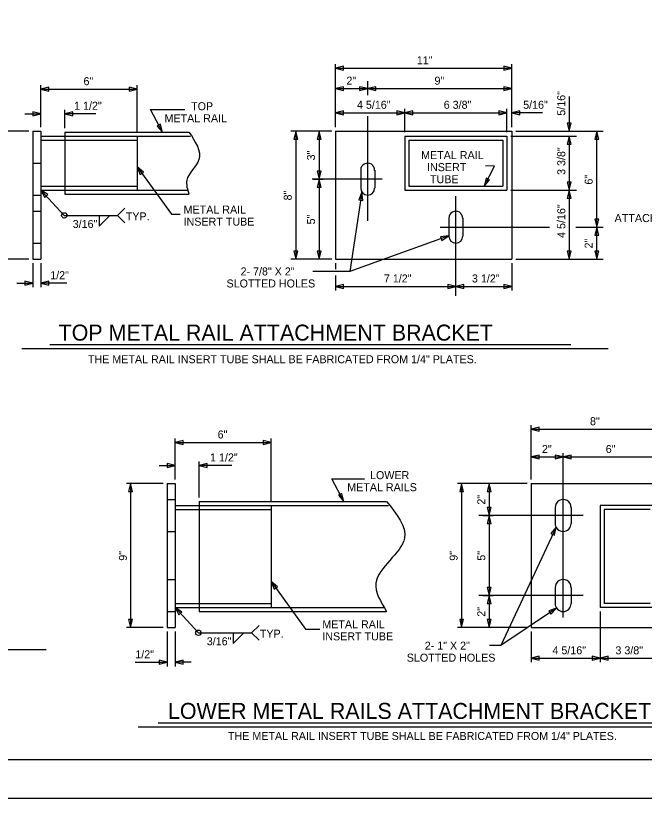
# Model space of a CAD drawing. Extents: x 0 to 41.5, y 0 to 50.3.
# Drawn here: x 10.12 to 19.94, y 0 to 12.22 of the extents above; entities that cross this region are included whole.
import ezdxf

# ---------------------------------------------------------------- set-up
doc = ezdxf.new("R2010")
doc.units = 0
for name, color, linetype in [('Arrowhead Terminators CELL', 7, 'Continuous'), ('Dimension Lines', 7, 'Continuous'), ('Mis Center Lines', 7, 'Continuous'), ('Plan Sheet CELL', 7, 'Continuous'), ('Plot Shape', 7, 'Continuous'), ('Structural Steel Lines', 7, 'Continuous'), ('Sub End Bent Cap Lines CELL', 7, 'Continuous'), ('Subtitle Text', 7, 'Continuous'), ('Text', 7, 'Continuous'), ('Title Text', 7, 'Continuous')]:
    doc.layers.add(name, color=color, linetype=linetype)

# ---------------------------------------------------------------- blocks, each defined once
blk = doc.blocks.new('AH')
at = {"layer": 'Sub End Bent Cap Lines CELL'}
blk.add_lwpolyline([(0, 0), (-1.25, 0.31), (-1.25, -0.31)], close=True, dxfattribs=at)

msp = doc.modelspace()

# ---------------------------------------------------------------- linework, layer by layer
at = {"layer": 'Arrowhead Terminators CELL'}
for points in [[(12.419, 10.403), (12.387, 10.528), (12.332, 10.498)], [(12.419, 10.403), (12.387, 10.528), (12.332, 10.498)], [(12.019, 9.859), (12.068, 9.74), (12.118, 9.776)], [(12.019, 9.859), (12.068, 9.74), (12.118, 9.776)], [(17.438, 9.559), (17.522, 9.656), (17.466, 9.684)], [(17.438, 9.559), (17.522, 9.656), (17.466, 9.684)], [(10.519, 9.496), (10.581, 9.383), (10.627, 9.426)], [(10.519, 9.496), (10.581, 9.383), (10.627, 9.426)], [(15.529, 9.465), (15.48, 9.346), (15.542, 9.337)], [(15.529, 9.465), (15.48, 9.346), (15.542, 9.337)], [(19.194, 8.918), (19.163, 8.793), (19.225, 8.793)], [(16.885, 8.783), (16.757, 8.769), (16.778, 8.711)], [(16.885, 8.783), (16.757, 8.769), (16.778, 8.711)], [(15.119, 7.992), (15.244, 7.961), (15.244, 8.024)], [(15.248, 4.636), (15.217, 4.761), (15.162, 4.732)], [(15.248, 4.636), (15.217, 4.761), (15.162, 4.732)], [(18.559, 4.236), (18.478, 4.136), (18.534, 4.11)], [(18.559, 4.236), (18.478, 4.136), (18.534, 4.11)], [(14.112, 3.384), (14.16, 3.264), (14.211, 3.301)], [(14.112, 3.384), (14.16, 3.264), (14.211, 3.301)], [(12.612, 2.98), (12.674, 2.867), (12.72, 2.909)], [(12.612, 2.98), (12.674, 2.867), (12.72, 2.909)], [(18.567, 2.972), (18.445, 2.929), (18.48, 2.877)], [(18.567, 2.972), (18.445, 2.929), (18.48, 2.877)]]:
    msp.add_lwpolyline(points, close=True, dxfattribs=at)
at = {"layer": 'Dimension Lines'}
for p, q in [((15.119, 10.481), (15.119, 11.462)), ((15.119, 11.399), (17.869, 11.399)), ((17.869, 10.481), (17.869, 11.462)), ((10.519, 10.481), (10.519, 11.135)), ((12.019, 10.403), (12.019, 11.135)), ((15.119, 10.481), (15.119, 11.143)), ((15.619, 11.072), (15.619, 11.143)), ((17.869, 10.481), (17.869, 11.143)), ((10.519, 11.073), (12.019, 11.073)), ((15.119, 11.081), (15.619, 11.081)), ((15.619, 11.081), (17.869, 11.081)), ((18.766, 10.96), (18.766, 10.418)), ((15.119, 10.481), (15.119, 10.767)), ((16.197, 10.403), (16.197, 10.767)), ((17.791, 10.403), (17.791, 10.767)), ((10.269, 10.69), (10.519, 10.69)), ((10.519, 10.481), (10.519, 10.752)), ((10.894, 10.465), (10.894, 10.752)), ((11.377, 10.69), (10.894, 10.69)), ((15.119, 10.704), (16.197, 10.704)), ((16.197, 10.704), (17.791, 10.704)), ((18.347, 10.704), (17.869, 10.704)), ((10.332, 10.418), (9.874, 10.418)), ((15.057, 10.418), (14.42, 10.418)), ((14.496, 10.418), (14.496, 8.418)), ((15.057, 10.418), (14.526, 10.418)), ((14.86, 10.418), (14.86, 9.668)), ((17.932, 10.418), (19.292, 10.418)), ((19.194, 8.918), (19.194, 10.418)), ((17.854, 10.34), (18.878, 10.34)), ((18.766, 10.34), (18.766, 9.496)), ((14.771, 9.668), (14.922, 9.668)), ((14.86, 9.668), (14.86, 8.418)), ((15.529, 9.465), (15.343, 8.224)), ((17.854, 9.496), (18.878, 9.496)), ((18.766, 9.496), (18.766, 8.418)), ((11.715, 9.102), (11.83, 9.217)), ((11.429, 9.102), (11.429, 8.936)), ((11.429, 8.936), (11.595, 9.102)), ((11.715, 9.102), (11.83, 8.987)), ((19.194, 8.418), (19.194, 8.918)), ((10.332, 8.418), (9.874, 8.418)), ((10.394, 8.356), (10.394, 7.981)), ((10.519, 8.356), (10.519, 7.981)), ((15.057, 8.418), (14.42, 8.418)), ((15.057, 8.418), (14.526, 8.418)), ((15.119, 8.356), (15.119, 8.261)), ((17.869, 8.356), (17.869, 7.93)), ((17.932, 8.418), (19.039, 8.418)), ((17.932, 8.418), (19.292, 8.418)), ((15.119, 8.165), (15.119, 7.93)), ((10.144, 8.044), (10.394, 8.044)), ((10.921, 8.044), (10.519, 8.044)), ((15.119, 7.992), (16.994, 7.992)), ((16.994, 7.907), (16.994, 8.055)), ((16.994, 7.992), (17.869, 7.992)), ((18.17, 4.98), (18.17, 5.826)), ((18.17, 5.763), (20.17, 5.763)), ((12.612, 4.98), (12.612, 5.619)), ((12.612, 5.556), (14.112, 5.556)), ((14.112, 4.636), (14.112, 5.619)), ((18.67, 5.063), (18.67, 5.392)), ((12.987, 4.698), (12.987, 5.261)), ((18.17, 5.33), (18.67, 5.33)), ((18.67, 5.33), (20.17, 5.33)), ((12.362, 5.199), (12.612, 5.199)), ((13.499, 5.199), (12.987, 5.199)), ((12.425, 4.917), (11.853, 4.917)), ((11.916, 4.917), (11.916, 2.667)), ((18.108, 4.917), (17.023, 4.917)), ((17.086, 4.917), (17.086, 2.667)), ((17.517, 4.917), (17.517, 4.417)), ((17.415, 4.417), (17.58, 4.417)), ((17.517, 4.417), (17.517, 3.167)), ((17.415, 3.167), (17.58, 3.167)), ((17.517, 3.167), (17.517, 2.667)), ((19.248, 2.917), (19.248, 2.124)), ((13.808, 2.585), (13.923, 2.701)), ((12.425, 2.667), (11.853, 2.667)), ((12.487, 2.605), (12.487, 2.061)), ((12.612, 2.605), (12.612, 2.061)), ((13.522, 2.585), (13.522, 2.419)), ((13.522, 2.419), (13.688, 2.585)), ((13.808, 2.585), (13.923, 2.47)), ((18.108, 2.667), (17.023, 2.667)), ((18.17, 2.605), (18.17, 2.124)), ((11.992, 2.124), (12.487, 2.124)), ((12.862, 2.124), (12.612, 2.124)), ((18.17, 2.187), (19.248, 2.187)), ((19.248, 2.187), (20.092, 2.187))]:
    msp.add_line(p, q, dxfattribs=at)
for points in [[(12.419, 10.403), (12.23, 10.755), (12.767, 10.755)], [(12.019, 9.859), (12.558, 9.119), (12.691, 9.119)], [(17.438, 9.559), (17.597, 9.872), (17.459, 9.874)], [(10.519, 9.496), (10.884, 9.102), (11.715, 9.102)], [(16.885, 8.783), (15.343, 8.224), (14.763, 8.224)], [(15.248, 4.636), (15.06, 4.989), (15.571, 4.989)], [(18.559, 4.236), (17.697, 2.387), (17.522, 2.387)], [(14.112, 3.384), (14.651, 2.643), (14.872, 2.643)], [(12.612, 2.98), (12.977, 2.585), (13.808, 2.585)], [(18.567, 2.972), (17.697, 2.387), (17.522, 2.387)]]:
    msp.add_lwpolyline(points, dxfattribs=at)
for centre in [(10.884, 9.102), (12.977, 2.585)]:
    msp.add_circle(centre, 0.0417, dxfattribs=at)
at = {"layer": 'Mis Center Lines'}
for p, q in [((15.619, 10.977), (15.619, 11.198)), ((15.619, 9.016), (15.619, 10.652)), ((15.847, 9.668), (14.752, 9.668)), ((16.994, 7.845), (16.994, 9.4)), ((16.748, 8.918), (18.457, 8.918)), ((18.869, 8.918), (19.292, 8.918)), ((18.67, 2.823), (18.67, 5.392)), ((18.981, 4.417), (17.353, 4.417)), ((18.981, 3.167), (17.353, 3.167))]:
    msp.add_line(p, q, dxfattribs=at)
at = {"layer": 'Plan Sheet CELL'}
msp.add_line((1.054, 0.606), (33.054, 0.606), dxfattribs=at)
at = {"layer": 'Plot Shape'}
msp.add_lwpolyline([(0, 22), (33.063, 22), (33.063, 0), (0, 0)], close=True, dxfattribs=at)
at = {"layer": 'Structural Steel Lines'}
for p, q in [((10.394, 10.418), (10.394, 8.418)), ((10.394, 10.418), (10.519, 10.418)), ((10.519, 10.418), (10.519, 8.418)), ((10.894, 10.403), (10.894, 9.434)), ((10.894, 10.403), (12.83, 10.403)), ((15.119, 10.418), (17.869, 10.418)), ((15.119, 10.418), (15.119, 8.418)), ((17.869, 10.418), (17.869, 8.418)), ((10.519, 10.34), (12.019, 10.34)), ((10.519, 10.278), (12.019, 10.278)), ((12.019, 10.34), (12.019, 9.496)), ((12.019, 10.34), (12.852, 10.34)), ((16.197, 10.34), (17.791, 10.34)), ((16.197, 10.34), (16.197, 9.496)), ((16.26, 10.278), (17.729, 10.278)), ((16.26, 10.278), (16.26, 9.559)), ((17.729, 10.278), (17.729, 9.559)), ((17.791, 10.34), (17.791, 9.496)), ((10.394, 9.918), (10.519, 9.918)), ((15.51, 9.809), (15.51, 9.528)), ((15.729, 9.809), (15.729, 9.528)), ((15.619, 9.668), (15.619, 9.668)), ((10.519, 9.559), (12.019, 9.559)), ((16.26, 9.559), (17.729, 9.559)), ((10.394, 9.418), (10.519, 9.418)), ((10.519, 9.496), (12.019, 9.496)), ((10.894, 9.434), (12.83, 9.434)), ((12.019, 9.496), (12.82, 9.496)), ((16.197, 9.496), (17.791, 9.496)), ((10.394, 9.168), (10.519, 9.168)), ((16.885, 9.059), (16.885, 8.778)), ((17.104, 9.059), (17.104, 8.778)), ((16.994, 8.918), (16.994, 8.918)), ((10.394, 8.668), (10.519, 8.668)), ((10.394, 8.418), (10.519, 8.418)), ((15.119, 8.418), (17.869, 8.418)), ((12.487, 4.917), (12.487, 2.667)), ((12.487, 4.917), (12.612, 4.917)), ((12.612, 4.917), (12.612, 2.667)), ((18.17, 4.917), (18.17, 2.667)), ((18.17, 4.917), (20.17, 4.917)), ((12.487, 4.667), (12.612, 4.667)), ((12.612, 4.573), (14.112, 4.573)), ((12.987, 4.636), (12.987, 2.917)), ((12.987, 4.636), (15.915, 4.636)), ((14.112, 4.573), (14.112, 2.98)), ((14.112, 4.573), (15.945, 4.573)), ((18.545, 4.539), (18.545, 4.292)), ((18.795, 4.539), (18.795, 4.292)), ((20.092, 4.573), (19.248, 4.573)), ((19.248, 4.573), (19.248, 2.98)), ((12.612, 4.511), (14.112, 4.511)), ((18.67, 4.417), (18.67, 4.417)), ((20.03, 4.511), (19.311, 4.511)), ((19.311, 4.511), (19.311, 3.042)), ((12.487, 4.167), (12.612, 4.167)), ((12.487, 3.417), (12.612, 3.417)), ((18.545, 3.289), (18.545, 3.042)), ((18.795, 3.289), (18.795, 3.042)), ((18.67, 3.167), (18.67, 3.167)), ((12.612, 3.042), (14.112, 3.042)), ((12.612, 2.98), (14.112, 2.98)), ((14.112, 2.98), (15.891, 2.98)), ((20.092, 2.98), (19.248, 2.98)), ((20.03, 3.042), (19.311, 3.042)), ((12.487, 2.917), (12.612, 2.917)), ((12.987, 2.917), (15.915, 2.917)), ((12.487, 2.667), (12.612, 2.667)), ((18.17, 2.667), (20.17, 2.667))]:
    msp.add_line(p, q, dxfattribs=at)
for centre, radius, start, end in [((15.619, 9.809), 0.109, 356.6515, 180), ((15.619, 9.528), 0.109, 180, 0), ((16.994, 9.059), 0.109, 356.6515, 180), ((16.994, 8.778), 0.109, 180, 0), ((18.67, 4.542), 0.125, 358.3257, 181.6743), ((18.67, 4.292), 0.125, 180, 0), ((18.67, 3.292), 0.125, 358.3257, 181.6743), ((18.67, 3.042), 0.125, 180, 0)]:
    msp.add_arc(centre, radius, start, end, dxfattribs=at)
for points in [[(12.83, 10.403), (12.985, 9.974), (12.796, 9.652), (12.83, 9.434)], [(15.915, 4.636), (16.193, 4.063), (15.748, 3.362), (15.915, 2.917)]]:
    msp.add_spline(points, degree=3, dxfattribs=at)
at = {"layer": 'Subtitle Text'}
msp.add_line((6.614, 2.325), (10.602, 2.325), dxfattribs=at)
at = {"layer": 'Title Text'}
for p, q in [((10.223, 7.024), (19.375, 7.024)), ((10.659, 7.084), (18.791, 7.084)), ((12.039, 1.118), (21.507, 1.118)), ((12.349, 1.177), (21.168, 1.177))]:
    msp.add_line(p, q, dxfattribs=at)

# ---------------------------------------------------------------- block references
at = {"layer": 'Arrowhead Terminators CELL', "xscale": 0.1, "yscale": 0.10000000000000002}
for p, rotation in [((15.119, 11.399), 180), ((10.519, 11.073), 180), ((15.119, 11.081), 180), ((15.619, 11.081), 180), ((10.894, 10.69), 180), ((15.119, 10.704), 180), ((16.197, 10.704), 180), ((17.869, 10.704), 180), ((18.766, 10.418), -90), ((14.496, 10.418), 90), ((14.86, 10.418), 90), ((19.194, 10.418), 90), ((18.766, 10.34), 90), ((14.86, 9.668), -90), ((14.86, 9.668), 90), ((18.766, 9.496), -90), ((18.766, 9.496), 90), ((19.194, 8.918), -90), ((14.496, 8.418), -90), ((14.86, 8.418), -90), ((18.766, 8.418), -90), ((19.194, 8.418), -90), ((10.519, 8.044), 180), ((16.994, 7.992), 180), ((18.17, 5.763), 180), ((12.612, 5.556), 180), ((18.17, 5.33), 180), ((18.67, 5.33), 180), ((12.987, 5.199), 180), ((11.916, 4.917), 90), ((17.086, 4.917), 90), ((17.517, 4.917), 90), ((17.517, 4.417), -90), ((17.517, 4.417), 90), ((17.517, 3.167), -90), ((17.517, 3.167), 90), ((11.916, 2.667), -90), ((17.086, 2.667), -90), ((17.517, 2.667), -90), ((18.17, 2.187), 180), ((19.248, 2.187), 180), ((12.612, 2.124), 180)]:
    msp.add_blockref('AH', p, dxfattribs=dict(at, rotation=rotation))
for p in [(17.869, 11.399), (12.019, 11.073), (15.619, 11.081), (17.869, 11.081), (10.519, 10.69), (16.197, 10.704), (17.791, 10.704), (10.394, 8.044), (16.994, 7.992), (17.869, 7.992), (14.112, 5.556), (18.67, 5.33), (12.612, 5.199), (19.248, 2.187), (12.487, 2.124)]:
    msp.add_blockref('AH', p, dxfattribs=at)

# ---------------------------------------------------------------- texts
at = {"layer": 'Text'}
for s, height, p in [('11"', 0.125, (16.386, 11.462)), ('6"', 0.125, (11.184, 11.135)), ('2"', 0.125, (15.287, 11.143)), ('9"', 0.125, (16.662, 11.143)), ('1 1/2"', 0.125, (11.037, 10.752)), ('4 5/16"', 0.125, (15.452, 10.767)), ('6 3/8"', 0.125, (16.806, 10.767)), ('5/16"', 0.125, (18.046, 10.767)), ('TOP ', 0.125, (12.863, 10.744)), ('METAL RAIL', 0.125, (12.448, 10.556)), ('METAL RAIL', 0.125, (16.453, 9.981)), ('  INSERT', 0.125, (16.453, 9.793)), ('   TUBE', 0.125, (16.453, 9.605)), ('METAL RAIL', 0.125, (12.746, 9.13)), ('TYP.', 0.125, (11.843, 9.025)), ('INSERT TUBE', 0.125, (12.746, 8.942)), ('ATTACHMENT BRACKET', 0.12583, (19.472, 8.998)), ('3/16"', 0.125, (11.015, 8.906)), ('1/2"', 0.125, (10.664, 8.106)), ('2- 7/8" X 2"', 0.125, (13.635, 8.165)), ('SLOTTED HOLES', 0.125, (13.416, 7.977)), ('7 1/2"', 0.125, (15.872, 8.055)), ('3 1/2"', 0.125, (17.247, 8.055)), ('THE METAL RAIL INSERT TUBE SHALL BE FABRICATED FROM 1/4" PLATES.', 0.125, (11.253, 6.794)), ('8"', 0.125, (19.089, 5.826)), ('6"', 0.125, (13.277, 5.619)), ('2"', 0.125, (18.339, 5.392)), ('6"', 0.125, (19.335, 5.392)), ('1 1/2"', 0.125, (13.159, 5.261)), ('LOWER ', 0.125, (15.656, 4.984)), ('METAL RAILS', 0.125, (15.3, 4.796)), ('METAL RAIL', 0.125, (14.911, 2.655)), ('TYP.', 0.125, (13.936, 2.509)), ('INSERT TUBE', 0.125, (14.911, 2.467)), ('3/16"', 0.125, (13.108, 2.39)), ('2- 1" X 2"', 0.125, (16.51, 2.322)), ('4 5/16"', 0.125, (18.503, 2.249)), ('3 3/8"', 0.125, (19.486, 2.249)), ('1/2"', 0.125, (11.992, 2.186)), ('SLOTTED HOLES', 0.125, (16.229, 2.134)), ('THE METAL RAIL INSERT TUBE SHALL BE FABRICATED FROM 1/4" PLATES.', 0.125, (13.439, 0.911))]:
    msp.add_text(s, height=height, dxfattribs=at).set_placement(p)
for s, p in [('5/16"', (18.703, 10.659)), ('3 3/8"', (18.703, 9.734)), ('3"', (14.797, 9.961)), ('6"', (19.131, 9.583)), ('8"', (14.434, 9.336)), ('4 5/16"', (18.703, 8.751)), ('5"', (14.797, 8.961)), ('2"', (19.131, 8.586)), ('2"', (17.455, 4.586)), ('9"', (11.862, 3.71)), ('9"', (17.023, 3.71)), ('5"', (17.455, 3.711)), ('2"', (17.455, 2.836))]:
    msp.add_text(s, height=0.125, rotation=90, dxfattribs=at).set_placement(p)
at = {"layer": 'Title Text'}
for s, p in [('TOP METAL RAIL ATTACHMENT BRACKET', (10.795, 7.147)), ('LOWER METAL RAILS ATTACHMENT BRACKET', (12.502, 1.24))]:
    msp.add_text(s, height=0.25, dxfattribs=at).set_placement(p)

doc.saveas('drawing.dxf')
